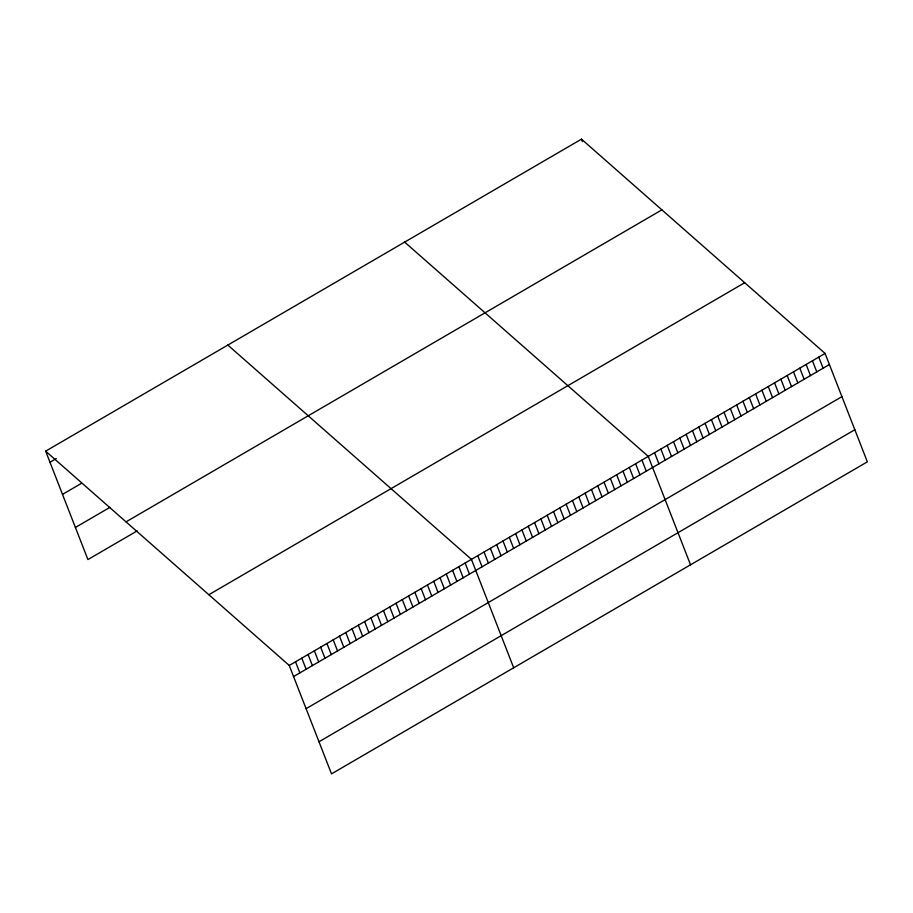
<?xml version="1.0" encoding="UTF-8"?>
<svg xmlns="http://www.w3.org/2000/svg" width="913" height="913" viewBox="0 0 913 913"><rect width="100%" height="100%" fill="white"/><g stroke="black" fill="none" stroke-linecap="round" stroke-linejoin="round"><path stroke-width="1.37" d="M45.65 451.159L581.49 139.141L825.078 353.434L867.35 461.841L331.51 773.859L289.238 665.451L45.65 451.159L87.922 559.566L137.133 530.909M49.987 462.263L56.264 458.611M62.506 494.378L81.348 483.399M75.402 527.463L109.948 507.343M126.028 521.871L661.879 209.853M208.849 594.728L744.7 282.71M289.238 665.451L825.078 353.434M293.564 676.556L829.415 364.538M306.083 708.671L841.934 396.653M318.991 741.755L854.83 429.738M404.664 242.105L648.253 456.397L690.525 564.816M227.839 345.068L471.428 559.361L513.688 667.78M818.767 357.109L823.092 368.224M812.444 360.783L816.781 371.899M806.133 364.458L810.47 375.574M799.822 368.144L804.148 379.249M793.5 371.819L797.836 382.924M787.189 375.494L791.525 386.61M780.877 379.169L785.203 390.285M774.555 382.855L778.892 393.96M768.244 386.53L772.569 397.634M761.933 390.205L766.258 401.321M755.61 393.88L759.947 404.995M749.299 397.554L753.624 408.67M742.977 401.241L747.313 412.345M736.665 404.916L741.002 416.02M730.354 408.59L734.68 419.706M724.032 412.265L728.369 423.381M717.721 415.951L722.057 427.056M711.41 419.626L715.735 430.731M705.087 423.301L709.424 434.417M698.776 426.976L703.101 438.092M581.49 139.141L582.46 141.606M692.453 430.651L696.79 441.766M686.142 434.337L690.479 445.441M679.831 438.012L684.157 449.116M673.509 441.687L677.845 452.802M667.198 445.361L671.534 456.477M660.886 449.048L665.212 460.152M654.564 452.722L658.901 463.827M641.942 460.072L646.267 471.188M635.619 463.747L639.956 474.863M629.308 467.433L633.633 478.538M622.986 471.108L627.322 482.212M616.674 474.783L621.011 485.899M610.363 478.458L614.689 489.573M604.041 482.144L608.378 493.248M597.73 485.819L602.066 496.923M591.419 489.494L595.744 500.609M585.096 493.168L589.433 504.284M578.785 496.843L583.11 507.959M572.462 500.529L576.799 511.634M566.151 504.204L570.488 515.309M559.84 507.879L564.166 518.995M553.518 511.554L557.854 522.67M547.207 515.24L551.543 526.345M540.895 518.915L545.221 530.019M534.573 522.59L538.91 533.706M528.262 526.265L532.587 537.38M521.951 529.939L526.276 541.055M515.628 533.626L519.965 544.73M509.317 537.301L513.642 548.405M502.995 540.975L507.331 552.091M496.683 544.65L501.02 555.766M490.372 548.336L494.698 559.441M484.05 552.011L488.387 563.116M477.739 555.686L482.075 566.802M465.139 563.024L469.476 574.129M458.862 566.676L463.188 577.792M452.574 570.34L456.911 581.444M446.297 573.992L450.623 585.107M440.009 577.655L444.346 588.759M433.732 581.307L438.057 592.423M427.444 584.971L431.781 596.086M421.167 588.623L425.492 599.738M414.879 592.286L419.215 603.402M408.602 595.949L412.927 607.054M402.313 599.601L406.65 610.717M396.037 603.265L400.362 614.369M389.748 606.917L394.085 618.033M383.471 610.58L387.797 621.685M377.183 614.232L381.52 625.348M370.906 617.896L375.243 629M364.618 621.548L368.955 632.663M358.341 625.211L362.678 636.315M352.064 628.863L356.39 639.979M345.776 632.526L350.113 643.642M339.499 636.178L343.824 647.294M333.211 639.842L337.548 650.958M326.934 643.505L331.259 654.61M320.646 647.157L324.982 658.273M314.369 650.821L318.694 661.925M308.08 654.473L312.417 665.588M301.804 658.136L306.129 669.24M295.515 661.788L299.852 672.904"/></g></svg>
